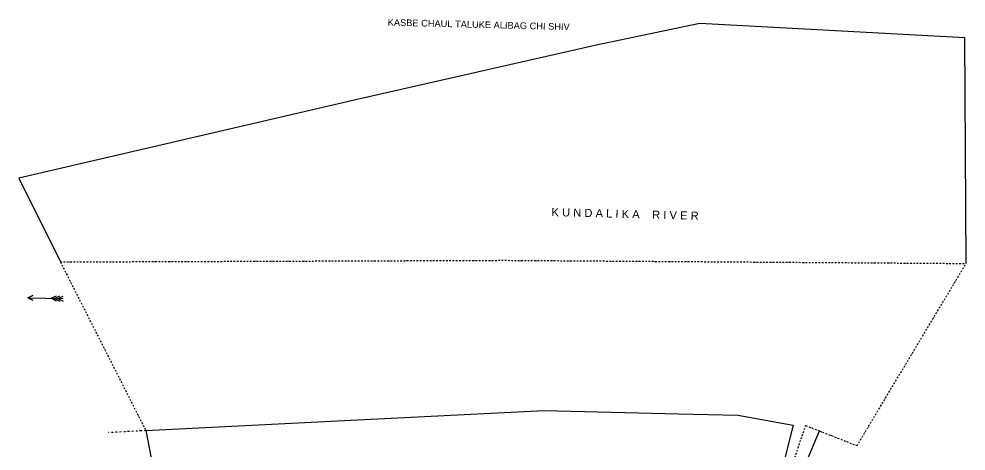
# Model space of a CAD drawing. Header units: metres. Extents: x 281733 to 284660, y 2048347 to 2052315.
# Drawn here: x 281733 to 284660, y 2050980 to 2052315 of the extents above; entities that cross this region are included whole.
import ezdxf

# ---------------------------------------------------------------- set-up
doc = ezdxf.new("R2010")
doc.units = ezdxf.units.M
doc.header["$MEASUREMENT"] = 0
doc.linetypes.add('DASHDOT', pattern=[1, 0.5, -0.25, 0, -0.25])
doc.linetypes.add('DIVIDE', pattern=[1.25, 0.5, -0.25, 0, -0.25, 0, -0.25])
for name, color, linetype in [('OFF', 1, 'Continuous'), ('POLY_WATER', 4, 'Continuous'), ('TEXT_MAPIN', 7, 'Continuous'), ('TEXT_MAPOUT', 7, 'Continuous'), ('V_BOUND_LINE', 7, 'Continuous'), ('V_BOUND_STREAM_LINE', 7, 'DASHDOT'), ('V_DIVIDE_LINE', 7, 'DIVIDE')]:
    doc.layers.add(name, color=color, linetype=linetype)
doc.styles.get("Standard").update_dxf_attribs({"font": 'arial.ttf'})

msp = doc.modelspace()

# ---------------------------------------------------------------- linework, layer by layer
for points in [[(281760.6, 2051453.8), (281776.6, 2051461.2)], [(281832.6, 2051452), (281848.6, 2051459.4)], [(281843.3, 2051451.8), (281859.3, 2051459.1)], [(281853.7, 2051451.5), (281869.7, 2051458.9)], [(281760.6, 2051453.8), (281869.5, 2051451.1)], [(281760.6, 2051453.8), (281776.2, 2051445.7)], [(281832.6, 2051452), (281848.2, 2051443.8)], [(281843.3, 2051451.8), (281858.9, 2051443.6)], [(281853.7, 2051451.5), (281869.3, 2051443.3)]]:
    msp.add_lwpolyline(points)
at = {"layer": 'OFF'}
for p, q in [((284659.6, 2051559.5), (284655.6, 2052256)), ((281733, 2051823.3), (281861, 2051564.3))]:
    msp.add_line(p, q, dxfattribs=at)
at = {"layer": 'POLY_WATER'}
for p, q in [((283836.7, 2052300.7), (283522, 2052234.4)), ((284655.6, 2052256), (283836.7, 2052300.7)), ((283522, 2052234.4), (282778.4, 2052065.7)), ((282778.4, 2052065.7), (281733, 2051823.3)), ((282718.1, 2051073.4), (283355.5, 2051105.7)), ((283355.5, 2051105.7), (283771.2, 2051095.4)), ((283771.2, 2051095.4), (283954.4, 2051090.8)), ((283954.4, 2051090.8), (284125.3, 2051060.1)), ((282125.2, 2051043.2), (282718.1, 2051073.4)), ((284125.3, 2051060.1), (284077.2, 2050870.5)), ((284142.6, 2050891), (284206.4, 2051042.6))]:
    msp.add_line(p, q, dxfattribs=at)
at = {"layer": 'V_BOUND_LINE'}
msp.add_line((282125.2, 2051043.2), (282141.7, 2050957.7), dxfattribs=at)
at = {"layer": 'V_BOUND_STREAM_LINE', "ltscale": 10}
for p, q in [((281861, 2051564.3), (283234.3, 2051569.3)), ((281861, 2051564.3), (282125.2, 2051043.2)), ((283234.3, 2051569.3), (284659.6, 2051559.5)), ((284322.6, 2050996.8), (284659.6, 2051559.5)), ((284108.1, 2050893.4), (284163.9, 2051058.6)), ((284163.9, 2051058.6), (284206.4, 2051042.6)), ((284206.4, 2051042.6), (284322.6, 2050996.8))]:
    msp.add_line(p, q, dxfattribs=at)
at = {"layer": 'V_DIVIDE_LINE', "ltscale": 10}
msp.add_line((282125.2, 2051043.2), (282009.6, 2051037.2), dxfattribs=at)

# ---------------------------------------------------------------- texts
at = {"layer": 'TEXT_MAPIN'}
msp.add_text('K U N D A L I K A    R I V E R', height=24.739, rotation=358.555, dxfattribs=at).set_placement((283378.2, 2051706))
at = {"layer": 'TEXT_MAPOUT'}
msp.add_text('KASBE CHAUL TALUKE ALIBAG CHI SHIV', height=20.47, rotation=358.555, dxfattribs=at).set_placement((282872.3, 2052294.3))

doc.saveas('drawing.dxf')
